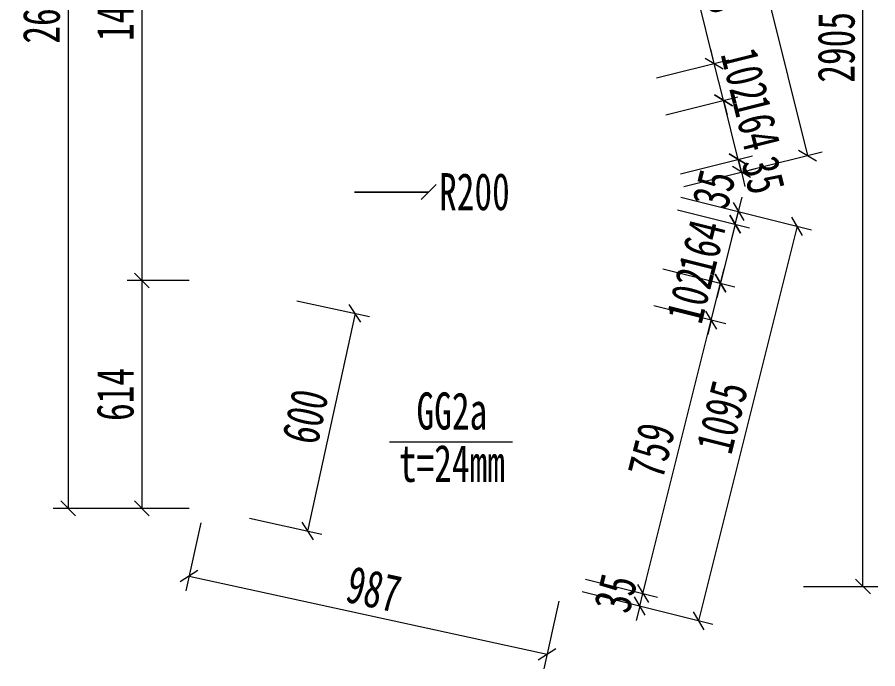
# Model space of a CAD drawing. Header units: millimetres. Extents: x -89049 to 410567, y -307459 to -100425.
# Drawn here: x 160191 to 162509, y -290738 to -288983 of the extents above; entities that cross this region are included whole.
import ezdxf
from ezdxf.enums import TextEntityAlignment as Align

# ---------------------------------------------------------------- set-up
doc = ezdxf.new("R2010")
doc.units = ezdxf.units.MM
doc.layers.get('Defpoints').update_dxf_attribs({"color": 8})
doc.layers.add('文字', color=7, linetype='Continuous', lineweight=15)
doc.layers.add('细实线', color=4, linetype='Continuous', lineweight=15)
doc.styles.add('111', font='', dxfattribs={"width": 0.7})
doc.styles.add('BM_Dim', font='', dxfattribs={"width": 0.85})
doc.styles.get('111').set_extended_font_data('仿宋_GB2312')
doc.styles.get('BM_Dim').set_extended_font_data('仿宋_GB2312')
doc.dimstyles.new('200', dxfattribs={"dimscale": 0, "dimtxt": 2.5, "dimasz": 1, "dimexe": 1, "dimexo": 1, "dimgap": 0.6, "dimtad": 1, "dimdec": 0, "dimdsep": 46, "dimtxsty": '111', "dimblk": 'OBLIQUE', "dimcen": 0, "dimclrd": 4, "dimclre": 4, "dimclrt": 4, "dimadec": 1, "dimazin": 2, "dimtfac": 1, "dimtdec": 0, "dimtix": 1, "dimtmove": 2, "dimatfit": 3, "dimfxl": 4, "dimfxlon": 1, "dimtolj": 1, "dimlwd": -1, "dimlwe": -1, "dimarcsym": 0})

# ---------------------------------------------------------------- blocks, each defined once
blk = doc.blocks.new('_Oblique')
at = {"color": 0, "linetype": 'ByBlock', "lineweight": -2}
blk.add_line((-0.5, -0.5), (0.5, 0.5), dxfattribs=at)
blk = doc.blocks.new('*D2765')
at = {"layer": 'Defpoints', "color": 0, "transparency": 16777216}
for p in [(160693.8, -290306), (161658.1, -290516.5), (161618.3, -290699)]:
    blk.add_point(p, dxfattribs=at)
at = {"layer": '细实线', "color": 4, "transparency": 16777216}
for p, q in [((160685.2, -290345.1), (160645.4, -290527.6)), ((160653.9, -290488.5), (161618.3, -290699)), ((161649.6, -290555.5), (161609.8, -290738.1))]:
    blk.add_line(p, q, dxfattribs=at)
at = {"layer": '细实线', "color": 4, "transparency": 16777216, "xscale": 40, "yscale": 40, "zscale": 40}
for p, rotation in [((160653.9, -290488.5), 167.68699086324), ((161618.3, -290699), 347.6869908632399)]:
    blk.add_blockref('_Oblique', p, dxfattribs=dict(at, rotation=rotation))
at = {"layer": '细实线', "color": 4, "transparency": 16777216, "insert": (161151.4, -290523.8), "char_height": 100, "attachment_point": 5, "rotation": 347.687, "style": '111'}
blk.add_mtext('\\A1;987', dxfattribs=at)
blk = doc.blocks.new('*D2766')
at = {"layer": 'Defpoints', "color": 0, "transparency": 16777216}
for p in [(161666.6, -290482.5), (161658.1, -290516.5), (161876.5, -290535)]:
    blk.add_point(p, dxfattribs=at)
at = {"layer": '细实线', "color": 4, "transparency": 16777216}
for p, q in [((161721.3, -290496.2), (161915.3, -290544.7)), ((161876.5, -290535), (161886.2, -290496.2)), ((161712.8, -290530.1), (161906.8, -290578.6)), ((161868, -290568.9), (161876.5, -290535)), ((161868, -290568.9), (161858.3, -290607.7))]:
    blk.add_line(p, q, dxfattribs=at)
at = {"layer": '细实线', "color": 4, "transparency": 16777216, "xscale": 40, "yscale": 40, "zscale": 40}
for p, rotation in [((161876.5, -290535), 255.9642839969285), ((161868, -290568.9), 75.9642839969285)]:
    blk.add_blockref('_Oblique', p, dxfattribs=dict(at, rotation=rotation))
at = {"layer": '细实线', "color": 4, "transparency": 16777216, "insert": (161802.8, -290534.6), "char_height": 100, "attachment_point": 5, "rotation": 75.9643, "style": '111'}
blk.add_mtext('\\A1;35', dxfattribs=at)
blk = doc.blocks.new('*D2767')
at = {"layer": 'Defpoints', "color": 0, "transparency": 16777216}
for p in [(161850.7, -289746), (162060.6, -289798.5), (161666.6, -290482.5)]:
    blk.add_point(p, dxfattribs=at)
at = {"layer": '细实线', "color": 4, "transparency": 16777216}
for p, q in [((161905.4, -289759.7), (162099.4, -289808.2)), ((161876.5, -290535), (162060.6, -289798.5)), ((161721.3, -290496.2), (161915.3, -290544.7))]:
    blk.add_line(p, q, dxfattribs=at)
at = {"layer": '细实线', "color": 4, "transparency": 16777216, "xscale": 40, "yscale": 40, "zscale": 40}
for p, rotation in [((162060.6, -289798.5), 75.96373195152547), ((161876.5, -290535), 255.9637319515254)]:
    blk.add_blockref('_Oblique', p, dxfattribs=dict(at, rotation=rotation))
at = {"layer": '细实线', "color": 4, "transparency": 16777216, "insert": (161899.1, -290149.4), "char_height": 100, "attachment_point": 5, "rotation": 75.9637, "style": '111'}
blk.add_mtext('\\A1;759', dxfattribs=at)
blk = doc.blocks.new('*D2768')
at = {"layer": 'Defpoints', "color": 0, "transparency": 16777216}
for p in [(161875.5, -289647.1), (162085.3, -289699.5), (161850.7, -289746)]:
    blk.add_point(p, dxfattribs=at)
at = {"layer": '细实线', "color": 4, "transparency": 16777216}
for p, q in [((161930.1, -289660.7), (162124.1, -289709.2)), ((162085.3, -289699.5), (162095, -289660.7)), ((162060.6, -289798.5), (162085.3, -289699.5)), ((161905.4, -289759.7), (162099.4, -289808.2)), ((162060.6, -289798.5), (162050.9, -289837.3))]:
    blk.add_line(p, q, dxfattribs=at)
at = {"layer": '细实线', "color": 4, "transparency": 16777216, "xscale": 40, "yscale": 40, "zscale": 40}
for p, rotation in [((162085.3, -289699.5), 255.9642839971012), ((162060.6, -289798.5), 75.96428399710123)]:
    blk.add_blockref('_Oblique', p, dxfattribs=dict(at, rotation=rotation))
at = {"layer": '细实线', "color": 4, "transparency": 16777216, "insert": (162003.5, -289731.6), "char_height": 100, "attachment_point": 5, "rotation": 75.9643, "style": '111'}
blk.add_mtext('\\A1;102', dxfattribs=at)
blk = doc.blocks.new('*D2769')
at = {"layer": 'Defpoints', "color": 0, "transparency": 16777216}
for p in [(161915.3, -289487.9), (161875.5, -289647.1), (162085.3, -289699.5)]:
    blk.add_point(p, dxfattribs=at)
at = {"layer": '细实线', "color": 4, "transparency": 16777216}
for p, q in [((161969.9, -289501.6), (162163.9, -289550.1)), ((162125.1, -289540.4), (162134.8, -289501.6)), ((162125.1, -289540.4), (162085.3, -289699.5)), ((161930.1, -289660.7), (162124.1, -289709.2)), ((162085.3, -289699.5), (162075.6, -289738.3))]:
    blk.add_line(p, q, dxfattribs=at)
at = {"layer": '细实线', "color": 4, "transparency": 16777216, "xscale": 40, "yscale": 40, "zscale": 40}
for p, rotation in [((162125.1, -289540.4), 255.9642839971027), ((162085.3, -289699.5), 75.96428399710271)]:
    blk.add_blockref('_Oblique', p, dxfattribs=dict(at, rotation=rotation))
at = {"layer": '细实线', "color": 4, "transparency": 16777216, "insert": (162035.8, -289602.6), "char_height": 100, "attachment_point": 5, "rotation": 75.9643, "style": '111'}
blk.add_mtext('\\A1;164', dxfattribs=at)
blk = doc.blocks.new('*D2770')
at = {"layer": 'Defpoints', "color": 0, "transparency": 16777216}
for p in [(161923.7, -289454), (161915.3, -289487.9), (162133.6, -289506.4)]:
    blk.add_point(p, dxfattribs=at)
at = {"layer": '细实线', "color": 4, "transparency": 16777216}
for p, q in [((161978.4, -289467.6), (162172.4, -289516.1)), ((162133.6, -289506.4), (162143.3, -289467.6)), ((161969.9, -289501.6), (162163.9, -289550.1)), ((162125.1, -289540.4), (162133.6, -289506.4)), ((162125.1, -289540.4), (162115.4, -289579.2))]:
    blk.add_line(p, q, dxfattribs=at)
at = {"layer": '细实线', "color": 4, "transparency": 16777216, "xscale": 40, "yscale": 40, "zscale": 40}
for p, rotation in [((162133.6, -289506.4), 255.9642839971596), ((162125.1, -289540.4), 75.96428399715961)]:
    blk.add_blockref('_Oblique', p, dxfattribs=dict(at, rotation=rotation))
at = {"layer": '细实线', "color": 4, "transparency": 16777216, "insert": (162067.5, -289445.8), "char_height": 100, "attachment_point": 5, "rotation": 75.9643, "style": '111'}
blk.add_mtext('\\A1;35', dxfattribs=at)
blk = doc.blocks.new('*D2771')
at = {"layer": 'Defpoints', "color": 0, "transparency": 16777216}
for p in [(161923.7, -289454), (161658.1, -290516.5), (162026.2, -290608.5)]:
    blk.add_point(p, dxfattribs=at)
at = {"layer": '细实线', "color": 4, "transparency": 16777216}
for p, q in [((162136.6, -289507.2), (162330.6, -289555.7)), ((162291.8, -289546), (162026.2, -290608.5)), ((161871, -290569.7), (162065, -290618.2))]:
    blk.add_line(p, q, dxfattribs=at)
at = {"layer": '细实线', "color": 4, "transparency": 16777216, "xscale": 40, "yscale": 40, "zscale": 40}
for p, rotation in [((162291.8, -289546), 75.96388869234762), ((162026.2, -290608.5), 255.9638886923476)]:
    blk.add_blockref('_Oblique', p, dxfattribs=dict(at, rotation=rotation))
at = {"layer": '细实线', "color": 4, "transparency": 16777216, "insert": (162089.6, -290059.9), "char_height": 100, "attachment_point": 5, "rotation": 75.9639, "style": '111'}
blk.add_mtext('\\A1;1095', dxfattribs=at)
blk = doc.blocks.new('*D2772')
at = {"layer": 'Defpoints', "color": 0, "transparency": 16777216}
for p in [(162133.1, -289365.6), (161915.3, -289420), (161923.7, -289454)]:
    blk.add_point(p, dxfattribs=at)
at = {"layer": '细实线', "color": 4, "transparency": 16777216}
for p, q in [((162133.1, -289365.6), (162123.4, -289326.8)), ((161977.9, -289404.4), (162171.9, -289355.9)), ((162141.6, -289399.5), (162133.1, -289365.6)), ((161986.4, -289438.3), (162180.4, -289389.8)), ((162141.6, -289399.5), (162151.3, -289438.3))]:
    blk.add_line(p, q, dxfattribs=at)
at = {"layer": '细实线', "color": 4, "transparency": 16777216, "xscale": 40, "yscale": 40, "zscale": 40}
for p, rotation in [((162133.1, -289365.6), 284.0358325336503), ((162141.6, -289399.5), 104.0358325336503)]:
    blk.add_blockref('_Oblique', p, dxfattribs=dict(at, rotation=rotation))
at = {"layer": '细实线', "color": 4, "transparency": 16777216, "insert": (162200.8, -289408.2), "char_height": 100, "attachment_point": 5, "rotation": 284.0358, "style": '111'}
blk.add_mtext('\\A1;35', dxfattribs=at)
blk = doc.blocks.new('*D2773')
at = {"layer": 'Defpoints', "color": 0, "transparency": 16777216}
for p in [(162093.3, -289206.5), (161875.5, -289261), (161915.3, -289420)]:
    blk.add_point(p, dxfattribs=at)
at = {"layer": '细实线', "color": 4, "transparency": 16777216}
for p, q in [((162093.3, -289206.5), (162083.6, -289167.7)), ((161938.1, -289245.3), (162132.1, -289196.8)), ((162133.1, -289365.6), (162093.3, -289206.5)), ((161977.9, -289404.4), (162171.9, -289355.9)), ((162133.1, -289365.6), (162142.8, -289404.4))]:
    blk.add_line(p, q, dxfattribs=at)
at = {"layer": '细实线', "color": 4, "transparency": 16777216, "xscale": 40, "yscale": 40, "zscale": 40}
for p, rotation in [((162093.3, -289206.5), 284.0358325336251), ((162133.1, -289365.6), 104.0358325336251)]:
    blk.add_blockref('_Oblique', p, dxfattribs=dict(at, rotation=rotation))
at = {"layer": '细实线', "color": 4, "transparency": 16777216, "insert": (162182.6, -289268.7), "char_height": 100, "attachment_point": 5, "rotation": 284.0358, "style": '111'}
blk.add_mtext('\\A1;164', dxfattribs=at)
blk = doc.blocks.new('*D2774')
at = {"layer": 'Defpoints', "color": 0, "transparency": 16777216}
for p in [(162068.6, -289107.5), (161850.7, -289162), (161875.5, -289261)]:
    blk.add_point(p, dxfattribs=at)
at = {"layer": '细实线', "color": 4, "transparency": 16777216}
for p, q in [((162068.6, -289107.5), (162058.9, -289068.7)), ((161913.4, -289146.3), (162107.4, -289097.8)), ((162093.3, -289206.5), (162068.6, -289107.5)), ((161938.1, -289245.3), (162132.1, -289196.8)), ((162093.3, -289206.5), (162103, -289245.3))]:
    blk.add_line(p, q, dxfattribs=at)
at = {"layer": '细实线', "color": 4, "transparency": 16777216, "xscale": 40, "yscale": 40, "zscale": 40}
for p, rotation in [((162068.6, -289107.5), 284.0358325336517), ((162093.3, -289206.5), 104.0358325336517)]:
    blk.add_blockref('_Oblique', p, dxfattribs=dict(at, rotation=rotation))
at = {"layer": '细实线', "color": 4, "transparency": 16777216, "insert": (162150.4, -289139.7), "char_height": 100, "attachment_point": 5, "rotation": 284.0358, "style": '111'}
blk.add_mtext('\\A1;102', dxfattribs=at)
blk = doc.blocks.new('*D2775')
at = {"layer": 'Defpoints', "color": 0, "transparency": 16777216}
for p in [(161972.1, -288721.4), (161754.2, -288775.9), (161850.7, -289162)]:
    blk.add_point(p, dxfattribs=at)
at = {"layer": '细实线', "color": 4, "transparency": 16777216}
for p, q in [((161816.8, -288760.2), (162010.9, -288711.7)), ((162068.6, -289107.5), (161972.1, -288721.4)), ((161913.4, -289146.3), (162107.4, -289097.8))]:
    blk.add_line(p, q, dxfattribs=at)
at = {"layer": '细实线', "color": 4, "transparency": 16777216, "xscale": 40, "yscale": 40, "zscale": 40}
for p, rotation in [((161972.1, -288721.4), 104.0358325336435), ((162068.6, -289107.5), 284.0358325336435)]:
    blk.add_blockref('_Oblique', p, dxfattribs=dict(at, rotation=rotation))
at = {"layer": '细实线', "color": 4, "transparency": 16777216, "insert": (162089.8, -288897.1), "char_height": 100, "attachment_point": 5, "rotation": 284.0358, "style": '111'}
blk.add_mtext('\\A1;398', dxfattribs=at)
blk = doc.blocks.new('*D2781')
at = {"layer": 'Defpoints', "color": 0, "transparency": 16777216}
for p in [(161463, -287611.1), (162320.1, -289354.9), (161923.7, -289454)]:
    blk.add_point(p, dxfattribs=at)
at = {"layer": '细实线', "color": 4, "transparency": 16777216}
for p, q in [((161704.1, -287550.9), (161898.2, -287502.4)), ((161859.4, -287512.1), (162320.1, -289354.9)), ((162164.8, -289393.7), (162358.9, -289345.2))]:
    blk.add_line(p, q, dxfattribs=at)
at = {"layer": '细实线', "color": 4, "transparency": 16777216, "xscale": 40, "yscale": 40, "zscale": 40}
for p, rotation in [((161859.4, -287512.1), 104.0362734427096), ((162320.1, -289354.9), 284.0362734427096)]:
    blk.add_blockref('_Oblique', p, dxfattribs=dict(at, rotation=rotation))
at = {"layer": '细实线', "color": 4, "transparency": 16777216, "insert": (162159.1, -288416.1), "char_height": 100, "attachment_point": 5, "rotation": 284.0363, "style": '111'}
blk.add_mtext('\\A1;1900', dxfattribs=at)
blk = doc.blocks.new('*D2784')
at = {"layer": 'Defpoints', "color": 0, "transparency": 16777216}
for p in [(160882.3, -289733), (160754.1, -290319.2), (160972.6, -290366.9)]:
    blk.add_point(p, dxfattribs=at)
at = {"layer": '细实线', "color": 4, "transparency": 16777216}
for p, q in [((160944.5, -289746.6), (161139.8, -289789.3)), ((161100.8, -289780.8), (160972.6, -290366.9)), ((160816.3, -290332.7), (161011.7, -290375.5))]:
    blk.add_line(p, q, dxfattribs=at)
at = {"layer": '细实线', "color": 4, "transparency": 16777216, "xscale": 40, "yscale": 40, "zscale": 40}
for p, rotation in [((161100.8, -289780.8), 77.66811473255065), ((160972.6, -290366.9), 257.6681147325507)]:
    blk.add_blockref('_Oblique', p, dxfattribs=dict(at, rotation=rotation))
at = {"layer": '细实线', "color": 4, "transparency": 16777216, "insert": (160966.8, -290058.6), "char_height": 100, "attachment_point": 5, "rotation": 77.6681, "style": '111'}
blk.add_mtext('\\A1;600', dxfattribs=at)
blk = doc.blocks.new('*D2744')
at = {"layer": 'Defpoints', "color": 0, "transparency": 16777216}
for p in [(161463, -287439.2), (161463, -287611), (161923.7, -289454)]:
    blk.add_point(p, dxfattribs=at)
at = {"layer": '细实线', "color": 4, "transparency": 16777216}
for p, q in [((161463, -287571), (161463, -287399.2)), ((161923.7, -287599.2), (161923.7, -287399.2)), ((161923.7, -287439.2), (161463, -287439.2))]:
    blk.add_line(p, q, dxfattribs=at)
at = {"layer": '细实线', "color": 4, "transparency": 16777216, "xscale": 40, "yscale": 40, "zscale": 40, "rotation": 180}
blk.add_blockref('_Oblique', (161463, -287439.2), dxfattribs=at)
at = {"layer": '细实线', "color": 4, "transparency": 16777216, "xscale": 40, "yscale": 40, "zscale": 40}
blk.add_blockref('_Oblique', (161923.7, -287439.2), dxfattribs=at)
at = {"layer": '细实线', "color": 4, "transparency": 16777216, "insert": (161693.4, -287367.6), "char_height": 100, "attachment_point": 5, "style": '111'}
blk.add_mtext('\\A1;461', dxfattribs=at)
blk = doc.blocks.new('*D2747')
at = {"layer": 'Defpoints', "color": 0, "transparency": 16777216}
for p in [(161463, -287611.1), (162469.1, -287611.1), (161658.1, -290516.5)]:
    blk.add_point(p, dxfattribs=at)
at = {"layer": '细实线', "color": 4, "transparency": 16777216}
for p, q in [((162309.1, -287611.1), (162509.1, -287611.1)), ((162469.1, -290516.5), (162469.1, -287611.1)), ((162309.1, -290516.5), (162509.1, -290516.5))]:
    blk.add_line(p, q, dxfattribs=at)
at = {"layer": '细实线', "color": 4, "transparency": 16777216, "xscale": 40, "yscale": 40, "zscale": 40}
for p, rotation in [((162469.1, -287611.1), 90), ((162469.1, -290516.5), 270)]:
    blk.add_blockref('_Oblique', p, dxfattribs=dict(at, rotation=rotation))
at = {"layer": '细实线', "color": 4, "transparency": 16777216, "insert": (162397.5, -289063.8), "char_height": 100, "attachment_point": 5, "rotation": 90, "style": '111'}
blk.add_mtext('\\A1;2905', dxfattribs=at)
blk = doc.blocks.new('*D4603')
at = {"layer": 'Defpoints', "color": 0, "transparency": 16777216}
for p in [(160693.8, -288211.1), (160526.7, -289691.8), (160693.8, -289691.8)]:
    blk.add_point(p, dxfattribs=at)
at = {"layer": '细实线', "color": 4, "transparency": 16777216}
for p, q in [((160653.8, -288211.1), (160486.7, -288211.1)), ((160526.7, -288211.1), (160526.7, -289691.8)), ((160653.8, -289691.8), (160486.7, -289691.8))]:
    blk.add_line(p, q, dxfattribs=at)
at = {"layer": '细实线', "color": 4, "transparency": 16777216, "xscale": 40, "yscale": 40, "zscale": 40}
for p, rotation in [((160526.7, -288211.1), 90), ((160526.7, -289691.8), 270)]:
    blk.add_blockref('_Oblique', p, dxfattribs=dict(at, rotation=rotation))
at = {"layer": '细实线', "color": 4, "transparency": 16777216, "insert": (160455.2, -288951.5), "char_height": 100, "attachment_point": 5, "rotation": 90, "style": '111'}
blk.add_mtext('\\A1;1481', dxfattribs=at)
blk = doc.blocks.new('*D4604')
at = {"layer": 'Defpoints', "color": 0, "transparency": 16777216}
for p in [(160693.8, -289691.8), (160526.7, -290306), (160693.8, -290306)]:
    blk.add_point(p, dxfattribs=at)
at = {"layer": '细实线', "color": 4, "transparency": 16777216}
for p, q in [((160653.8, -289691.8), (160486.7, -289691.8)), ((160526.7, -289691.8), (160526.7, -290306)), ((160653.8, -290306), (160486.7, -290306))]:
    blk.add_line(p, q, dxfattribs=at)
at = {"layer": '细实线', "color": 4, "transparency": 16777216, "xscale": 40, "yscale": 40, "zscale": 40}
for p, rotation in [((160526.7, -289691.8), 90), ((160526.7, -290306), 270)]:
    blk.add_blockref('_Oblique', p, dxfattribs=dict(at, rotation=rotation))
at = {"layer": '细实线', "color": 4, "transparency": 16777216, "insert": (160455.2, -289998.9), "char_height": 100, "attachment_point": 5, "rotation": 90, "style": '111'}
blk.add_mtext('\\A1;614', dxfattribs=at)
blk = doc.blocks.new('*D4605')
at = {"layer": 'Defpoints', "color": 0, "transparency": 16777216}
for p in [(160693.8, -287611.1), (160328.1, -290306), (160693.8, -290306)]:
    blk.add_point(p, dxfattribs=at)
at = {"layer": '细实线', "color": 4, "transparency": 16777216}
for p, q in [((160488.1, -287611.1), (160288.1, -287611.1)), ((160328.1, -287611.1), (160328.1, -290306)), ((160488.1, -290306), (160288.1, -290306))]:
    blk.add_line(p, q, dxfattribs=at)
at = {"layer": '细实线', "color": 4, "transparency": 16777216, "xscale": 40, "yscale": 40, "zscale": 40}
for p, rotation in [((160328.1, -287611.1), 90), ((160328.1, -290306), 270)]:
    blk.add_blockref('_Oblique', p, dxfattribs=dict(at, rotation=rotation))
at = {"layer": '细实线', "color": 4, "transparency": 16777216, "insert": (160256.5, -288958.6), "char_height": 100, "attachment_point": 5, "rotation": 90, "style": '111'}
blk.add_mtext('\\A1;2695', dxfattribs=at)

msp = doc.modelspace()

# ---------------------------------------------------------------- linework, layer by layer
at = {"layer": '细实线', "color": 4}
for p, q in [((161299.1, -289453.6), (161099.1, -289454)), ((161099.1, -289454), (161299.1, -289453.6))]:
    msp.add_line(p, q, dxfattribs=at)
at = {"layer": '细实线'}
msp.add_line((161194, -290126.3), (161524.8, -290126.3), dxfattribs=at)

# ---------------------------------------------------------------- block references
at = {"layer": '细实线', "color": 4, "xscale": 39.99999999999986, "yscale": 39.99999999999986, "zscale": 39.99999999999986, "rotation": 0.1197121971819024}
msp.add_blockref('_Oblique', (161299.1, -289453.6), dxfattribs=at)

# ---------------------------------------------------------------- texts
at = {"layer": '文字', "style": 'BM_Dim', "width": 0.7}
for s, p in [('GG2a', (161361.7, -290123.4)), ('t=24mm', (161361.7, -290264.6))]:
    msp.add_text(s, height=100, dxfattribs=at).set_placement(p, align=Align.BOTTOM_CENTER)
at = {"layer": '细实线', "color": 4, "insert": (161422.5, -289453.3), "char_height": 100, "attachment_point": 5, "rotation": 0.1197, "style": '111'}
msp.add_mtext('\\A1;R200', dxfattribs=at)

# ---------------------------------------------------------------- dimensions: what is measured, and where the dimension line sits
at = {"layer": '细实线'}
dim = msp.add_linear_dim(base=(161463, -287439.2), p1=(161923.7, -289454), p2=(161463, -287611), dimstyle='200', override={"dimscale": 40, "dimblk": 'Oblique'}, dxfattribs=at)
dim.commit()
dim.dimension.update_dxf_attribs({"geometry": '*D2744', "text_midpoint": (161693.4, -287367.6)})
for p1, p2, distance, picture, middle in [((161463, -287611.1), (161923.7, -289454), 408.5, '*D2781', (162159.1, -288416.1)), ((161850.7, -289162), (161754.2, -288775.9), -224.5, '*D2775', (162089.8, -288897.1)), ((161875.5, -289261), (161850.7, -289162), -224.5, '*D2774', (162150.4, -289139.7)), ((161915.3, -289420), (161875.5, -289261), -224.5, '*D2773', (162182.6, -289268.7)), ((161923.7, -289454), (161658.1, -290516.5), 379.4, '*D2771', (162089.6, -290059.9)), ((161915.3, -289487.9), (161875.5, -289647.1), 216.3, '*D2769', (162035.8, -289602.6)), ((161850.7, -289746), (161875.5, -289647.1), -216.3, '*D2768', (162003.5, -289731.6)), ((160882.3, -289733), (160754.1, -290319.2), 223.6, '*D2784', (160966.8, -290058.6)), ((161666.6, -290482.5), (161850.7, -289746), -216.3, '*D2767', (161899.1, -290149.4)), ((160693.8, -290306), (161658.1, -290516.5), -186.8, '*D2765', (161151.4, -290523.8)), ((161658.1, -290516.5), (161666.6, -290482.5), -216.3, '*D2766', (161802.8, -290534.6))]:
    dim = msp.add_aligned_dim(p1=p1, p2=p2, distance=distance, dimstyle='200', override={"dimscale": 40, "dimblk": 'Oblique'}, dxfattribs=at)
    dim.commit()
    dim.dimension.update_dxf_attribs({"geometry": picture, "text_midpoint": middle})
for base, p1, p2, picture, middle in [((160328.1, -290306), (160693.8, -287611.1), (160693.8, -290306), '*D4605', (160256.5, -288958.6)), ((162469.1, -287611.1), (161658.1, -290516.5), (161463, -287611.1), '*D2747', (162397.5, -289063.8)), ((160526.7, -289691.8), (160693.8, -288211.1), (160693.8, -289691.8), '*D4603', (160455.2, -288951.5)), ((160526.7, -290306), (160693.8, -289691.8), (160693.8, -290306), '*D4604', (160455.2, -289998.9))]:
    dim = msp.add_linear_dim(base=base, p1=p1, p2=p2, angle=90, dimstyle='200', override={"dimscale": 40, "dimblk": 'Oblique'}, dxfattribs=at)
    dim.commit()
    dim.dimension.update_dxf_attribs({"geometry": picture, "text_midpoint": middle})
for base, p1, p2, angle, picture, middle in [((162133.1, -289365.6), (161923.7, -289454), (161915.3, -289420), 104.0358, '*D2772', (162200.8, -289408.2)), ((162133.6, -289506.4), (161915.3, -289487.9), (161923.7, -289454), 75.9643, '*D2770', (162067.5, -289445.8))]:
    dim = msp.add_linear_dim(base=base, p1=p1, p2=p2, angle=angle, dimstyle='200', override={"dimscale": 40, "dimblk": 'Oblique'}, dxfattribs=at)
    dim.commit()
    dim.dimension.update_dxf_attribs({"geometry": picture, "text_midpoint": middle, "dimtype": 161})

doc.saveas('drawing.dxf')
